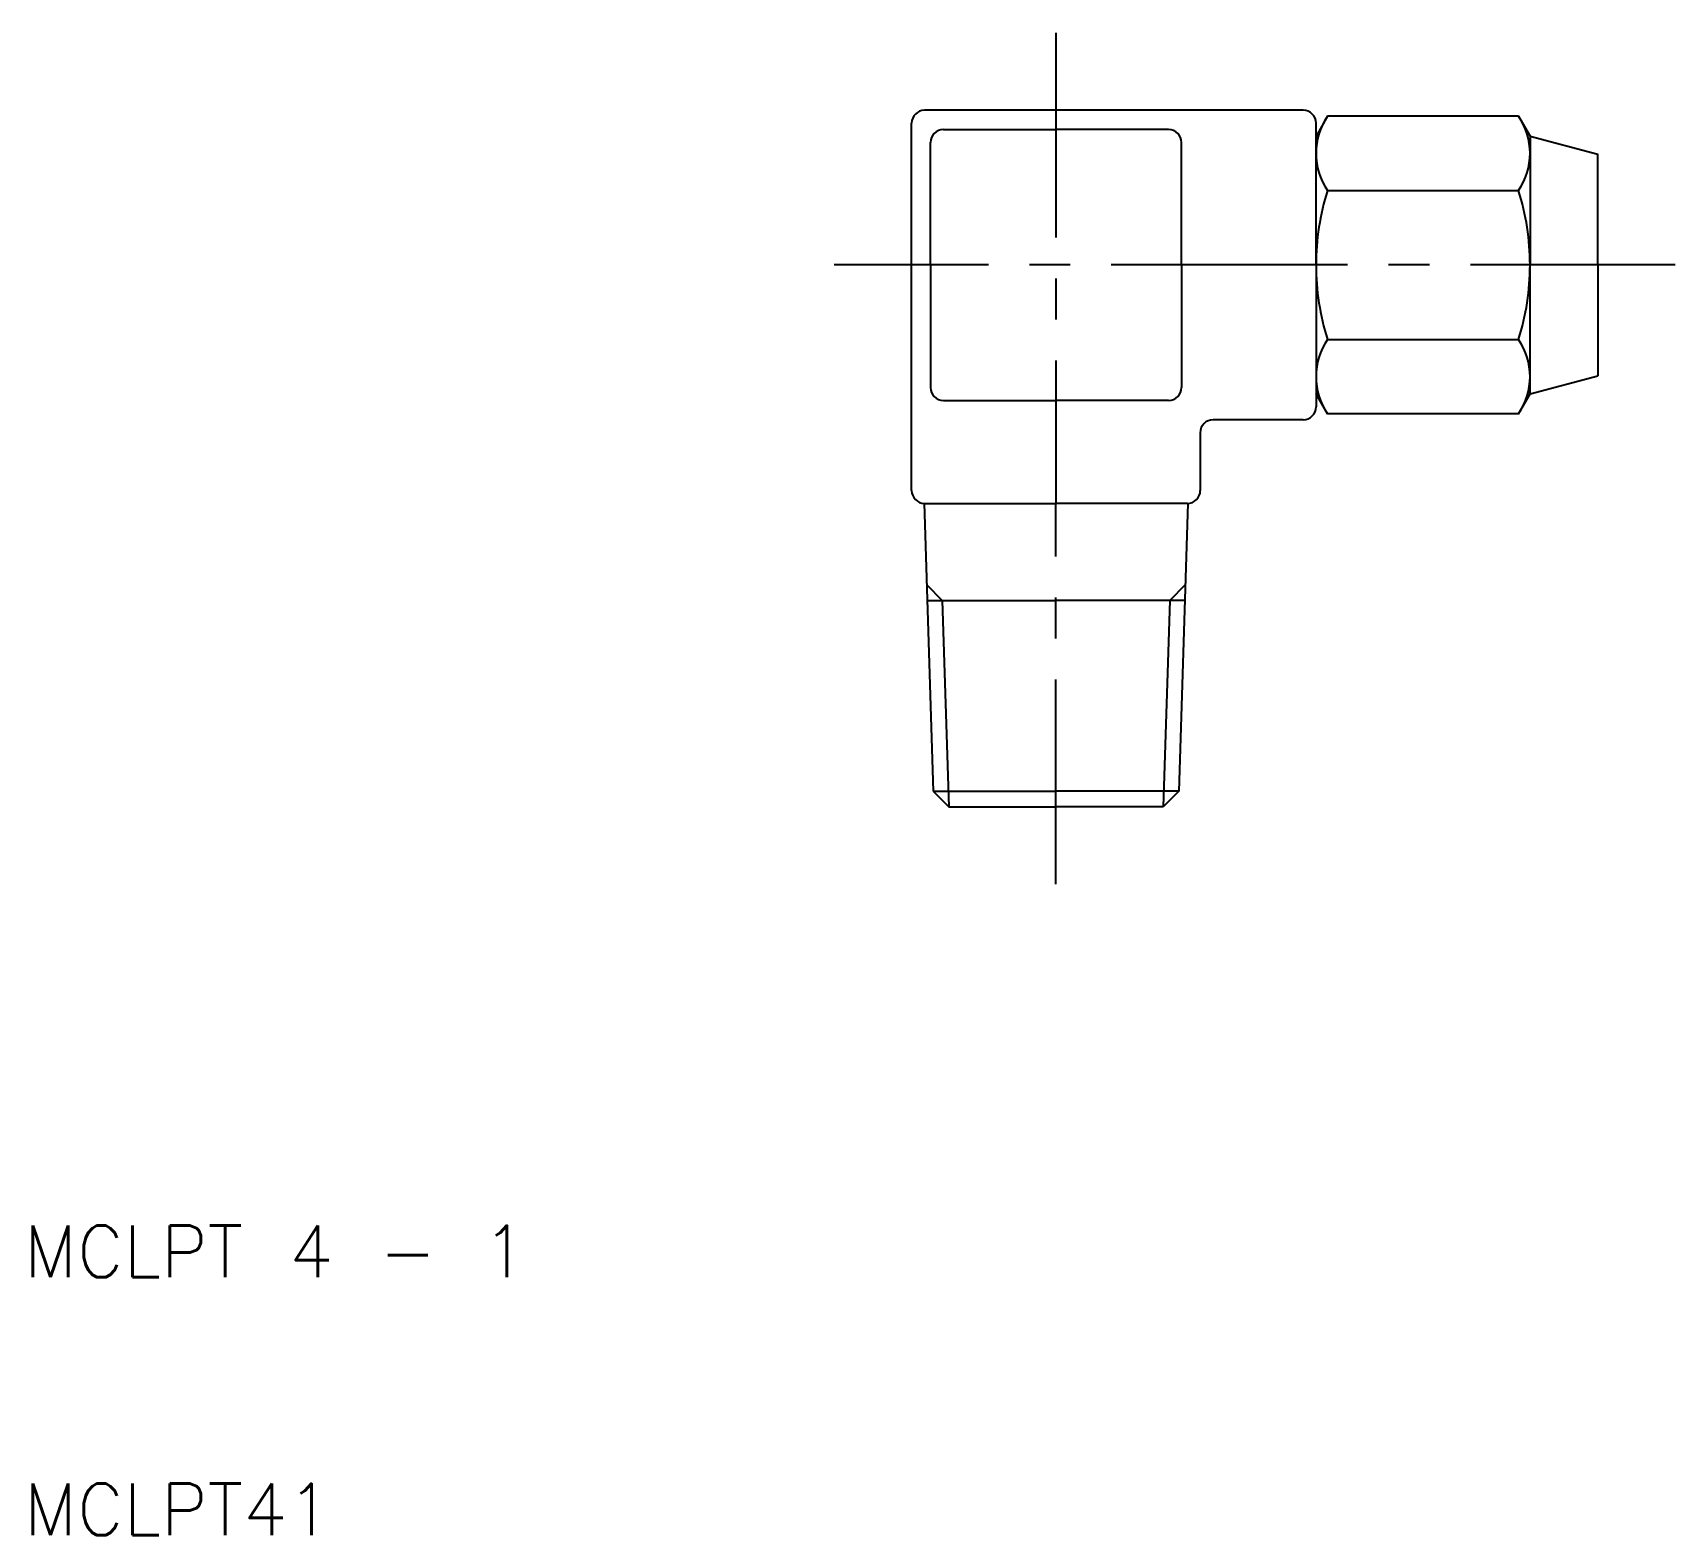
# Model space of a CAD drawing. Extents: x 10.3 to 74, y 10 to 68.2.
import ezdxf

# ---------------------------------------------------------------- set-up
doc = ezdxf.new("R2010")
doc.units = 0
doc.header["$LTSCALE"] = 0.25
doc.linetypes.add('CENTER', pattern=[50.8, 31.75, -6.35, 6.35, -6.35])
doc.layers.get('0').update_dxf_attribs({"linetype": 'CONTINUOUS'})
doc.layers.add('CENTER', color=1, linetype='CENTER')
doc.styles.get("Standard").update_dxf_attribs({"font": 'txt.shx', "bigfont": 'extfont.shx'})

msp = doc.modelspace()

# ---------------------------------------------------------------- linework, layer by layer
for p, q in [((59.58, 65.24), (44.9064, 65.24)), ((60.526582, 65.013503), (60.08, 64.24)), ((67.928418, 65.013503), (60.526582, 65.013503)), ((67.928418, 65.013503), (68.375, 64.24)), ((44.4064, 50.5), (44.4064, 64.74)), ((45.636, 64.49), (50, 64.49)), ((54.364, 64.49), (50, 64.49)), ((60.08, 59.24), (60.08, 64.74)), ((45.136, 59.24), (45.136, 63.99)), ((54.864, 59.24), (54.864, 63.99)), ((68.375, 64.24), (71, 63.536633)), ((68.375, 64.24), (68.375, 59.24)), ((71, 59.24), (71, 63.536633)), ((60.526582, 62.126751), (67.928418, 62.126751)), ((45.136, 59.24), (45.136, 54.49)), ((54.864, 59.24), (54.864, 54.49)), ((60.08, 59.24), (60.08, 53.74)), ((68.375, 54.24), (68.375, 59.24)), ((71, 59.24), (71, 54.943367)), ((60.526582, 56.353249), (67.928418, 56.353249)), ((68.375, 54.24), (71, 54.943367)), ((60.526582, 53.466497), (60.08, 54.24)), ((67.928418, 53.466497), (68.375, 54.24)), ((45.636, 53.99), (50, 53.99)), ((54.364, 53.99), (50, 53.99)), ((59.58, 53.24), (56.0936, 53.24)), ((67.928418, 53.466497), (60.526582, 53.466497)), ((55.5936, 52.74), (55.5936, 50.5)), ((44.892562, 50), (45.241321, 38.839742)), ((44.9064, 50), (50, 50)), ((55.0936, 50), (50, 50)), ((55.107437, 50), (54.758679, 38.839742)), ((45.010062, 46.24), (50, 46.24)), ((54.989938, 46.24), (50, 46.24)), ((45.241321, 38.839742), (50, 38.839742)), ((45.241321, 38.839742), (45.841062, 38.24)), ((54.758679, 38.839742), (50, 38.839742)), ((54.758679, 38.839742), (54.158937, 38.24)), ((45.841062, 38.24), (50, 38.24)), ((54.158937, 38.24), (50, 38.24))]:
    msp.add_line(p, q)
at = {"color": 3}
for p, q in [((44.991321, 46.839742), (45.591063, 46.24)), ((55.008679, 46.839742), (54.408937, 46.24)), ((45.591063, 46.24), (45.841062, 38.24)), ((54.408937, 46.24), (54.158937, 38.24))]:
    msp.add_line(p, q, dxfattribs=at)
for centre, radius, start, end in [((44.9064, 64.74), 0.5, 90, 180), ((59.58, 64.74), 0.5, 0, 90), ((62.635823, 63.570127), 2.555823, 145.615753, 214.384247), ((65.819177, 63.570127), 2.555823, 325.615753, 34.384247), ((45.636, 63.99), 0.5, 90, 180), ((54.364, 63.99), 0.5, 0, 90), ((69.633418, 59.24), 9.553418, 162.412046, 180), ((58.821582, 59.24), 9.553418, 0, 17.587954), ((69.633418, 59.24), 9.553418, 180, 197.587954), ((58.821582, 59.24), 9.553418, 342.412046, 0), ((62.635823, 54.909873), 2.555823, 145.615753, 214.384247), ((65.819177, 54.909873), 2.555823, 325.615753, 34.384247), ((45.636, 54.49), 0.5, 180, 270), ((54.364, 54.49), 0.5, 270, 0), ((59.58, 53.74), 0.5, 270, 0), ((56.0936, 52.74), 0.5, 90, 180), ((44.9064, 50.5), 0.5, 180, 270), ((55.0936, 50.5), 0.5, 270, 0)]:
    msp.add_arc(centre, radius, start, end)
at = {"layer": 'CENTER', "color": 1, "linetype": 'CENTER'}
for p, q in [((50, 68.24), (50, 50)), ((60.08, 59.24), (41.4064, 59.24)), ((74, 59.24), (60.08, 59.24)), ((50, 35.24), (50, 50))]:
    msp.add_line(p, q, dxfattribs=at)

# ---------------------------------------------------------------- texts
for s, p in [('MCLPT 4 - 1', (10, 20)), ('MCLPT41', (10, 10))]:
    msp.add_text(s, height=2).set_placement(p)

doc.saveas('drawing.dxf')
